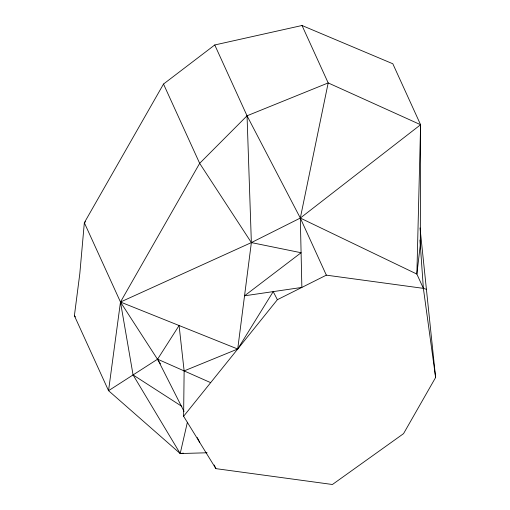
<?xml version="1.0" encoding="UTF-8"?>
<svg xmlns="http://www.w3.org/2000/svg" width="510" height="510" viewBox="0 0 510 510"><rect width="100%" height="100%" fill="white"/><g stroke="black" fill="none" stroke-linecap="round" stroke-linejoin="round"><path stroke-width="0.76" d="M183.613 416.275L184.129 370.91L179.093 325.527L157.59 359.18L108.547 390.692L74.39 315.735L79.809 273.685L84.335 222.723L163.519 84.035L214.761 44.963L302.016 25.5L392.821 63.769L420.597 124.72L420.304 244.768L416.874 274.087L423.376 288.36L435.61 377.489L403.544 433.653L332.418 484.5L215.87 468.633L183.613 416.275L277.383 299.695L326.343 275.151L423.376 288.36L426.417 289.329M420.495 127.086L420.597 124.72L328.185 82.926L302.016 25.5M183.345 453.148L180.196 453.543L133.072 374.933L120.481 302.028L251.366 242.594L301.091 252.737L244.539 295.806L301.863 287.423L300.32 218.057L328.185 82.926L247.044 115.795L199.665 163.34L120.481 302.028L108.547 390.692L180.196 453.543L207.092 452.778M180.196 453.543L187.393 422.229M85.572 221.716L84.335 222.723L120.481 302.028L160.484 363.879M184.129 370.91L237.711 349.018L251.366 242.594L300.32 218.057L420.597 124.72L416.874 274.087L300.32 218.057L247.044 115.795L214.761 44.963M120.481 302.028L237.711 349.018L273.201 291.618L277.383 299.695M210.662 382.647L157.59 359.18L184.027 411.404M133.072 374.933L181.834 406.368M74.39 315.735L75.454 316.914M197.242 437.516L199.741 442.457M300.32 218.057L326.343 275.151M163.519 84.035L199.665 163.34L251.366 242.594L247.044 115.795M214.226 465.018L215.87 468.633M420.017 227.938L435.61 377.489M419.966 240.012L423.376 288.36"/></g></svg>
